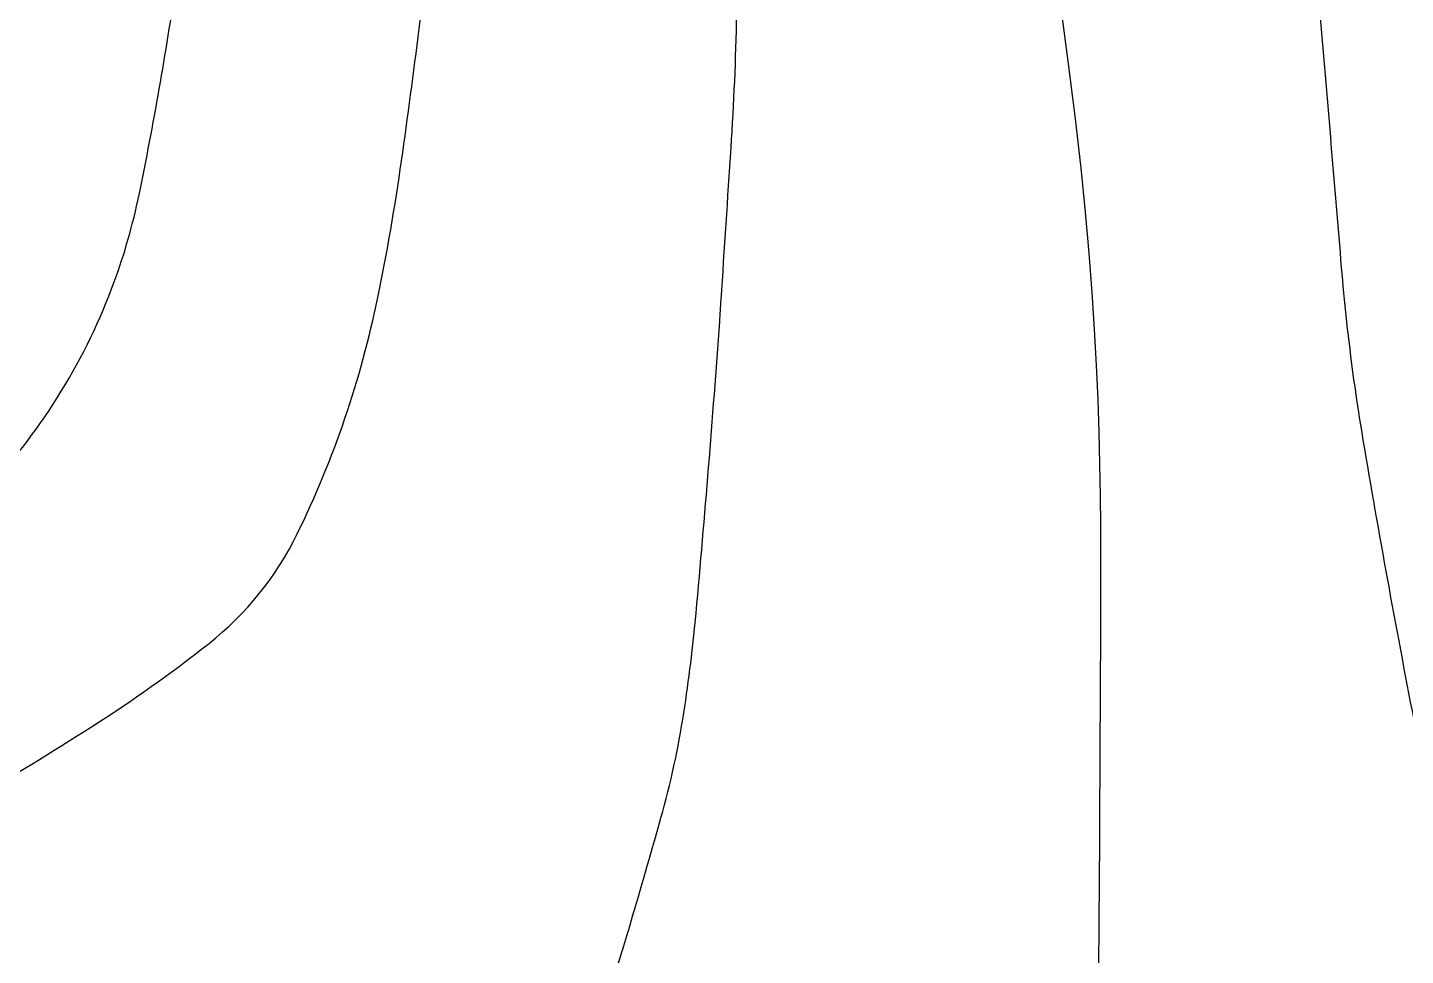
# Model space of a CAD drawing. Header units: feet. Extents: x -159 to 1687, y 0 to 1556.
# Drawn here: x 507.7378 to 508.1464, y 1044.0624 to 1044.3377 of the extents above; entities that cross this region are included whole.
import ezdxf

# ---------------------------------------------------------------- set-up
doc = ezdxf.new("R2010")
doc.units = ezdxf.units.FT
doc.header["$MEASUREMENT"] = 0
doc.layers.add('E-CABL-24V', color=1, linetype='24V')
doc.linetypes.add('24V', pattern='A,1,-0.2,["24V",Standard,S=0.1,R=0,X=-0.125,Y=-0.05],-0.2', length=1.4)

msp = doc.modelspace()

# ---------------------------------------------------------------- linework, layer by layer
at = {"layer": 'E-CABL-24V'}
for points in [[(507.0073148254214, 1043.265011869804, -0.008424595690852561), (507.0087904537589, 1043.373264729154, -0.01290501151279826), (507.0127669190178, 1043.443835284545, -0.005131037994073637), (507.0246548822138, 1043.572184616041, -0.008794064861587294), (507.033674196308, 1043.646853711527, -0.08041995311221156), (507.0760649403089, 1043.784725971518, -0.09102065938524113), (507.1523440071651, 1043.88710704813, -0.03799066756253638), (507.2415923783001, 1043.958249030372, -0.04497931044966911), (507.3259079447353, 1044.005095781545, -0.005680317751249649), (507.4320667156251, 1044.050717027854, 0.006025553172461251), (507.5321137827295, 1044.093793656168, 0.003996694349274301), (507.6048078130843, 1044.126835559684, 0.00488335891319513), (507.663813723464, 1044.154930624256, 0.09224002753963657), (507.7260526430486, 1044.201087073002, 0.09975920784410136), (507.7635467538039, 1044.262259055809, 0.03673915812307464), (507.7708909918522, 1044.288035417454, 0.01534083104261825), (507.7819557502098, 1044.351189598545, 0.0427939598232804), (507.7852913933244, 1044.409413910066, 0.03431290299969964), (507.7782584773054, 1044.481759968465)], [(507.2156053023527, 1043.265011869804, -0.008424595690520006), (507.2170809306901, 1043.373264729156, -0.01290501151167272), (507.2210573959492, 1043.443835284545, -0.005131037994041934), (507.2329453591444, 1043.572184616034, -0.008794064862885892), (507.2419646732394, 1043.646853711527, -0.0804199531124979), (507.2875177579662, 1043.795011213568, -0.1065190658037303), (507.3606344840964, 1043.88710704813, -0.02262788681650161), (507.4436277386567, 1043.949194795425, -0.02203507805870874), (507.5341984216666, 1044.005095781545, -0.005291810885121813), (507.6159328880792, 1044.04957047171, 0.006230139481871608), (507.6852869674622, 1044.087477401237, 0.01323041668637856), (507.7567801231098, 1044.130247642467, 0.02579117499500531), (507.7916500578103, 1044.154992212874, 0.112523785630718), (507.8178071655561, 1044.187473422407, 0.06282545126620188), (507.841688985889, 1044.257568056076, 0.01559395825568648), (507.8487365816911, 1044.298209438532, 0.008142933265916284), (507.8585227552721, 1044.376577795501, 0.02315327767710688), (507.8610316884917, 1044.417224488151, 0.01460437842277318), (507.8601373127201, 1044.481759968465)], [(507.816259104141, 1043.265011869804, 0.001913542296354147), (507.8203912460408, 1043.385412962438, 0.00394493315020252), (507.8217111977375, 1043.443835284545, 0.00106034164523452), (507.8236513477598, 1043.598065281172, -0.002512094698829486), (507.8246592927462, 1043.663162617847, -0.01451433008271177), (507.8299933955262, 1043.770761907128, -0.03622168599477488), (507.836493087796, 1043.813486747912, -0.01503153936188053), (507.8459371401721, 1043.849948326871, -0.007718811697016831), (507.8675352481914, 1043.920031635382, -0.002973151521085961), (507.8824934236575, 1043.965120190516, 0.002966224869689639), (507.8974515991236, 1044.01020874565, 0.009968413757734844), (507.9256565609505, 1044.103210504393, 0.03038796889980451), (507.9324251972103, 1044.134390820169, 0.01541891119484474), (507.9360587744807, 1044.163984385223, 0.005295230973471903), (507.9430599388543, 1044.250502472961, 0.001145555826092078), (507.9434973896896, 1044.256938568549, 0.0001634334021107225), (507.9464455014113, 1044.302058989367, 0.02210457293736921), (507.9480816429849, 1044.38102276681, 0.0172980959577702), (507.9422244912274, 1044.481759968465)], [(508.2328400580037, 1043.265011869804, 0.002285321756613587), (508.2368546369211, 1043.379503934935, 0.004068772634865951), (508.2382921516001, 1043.443835284545, 0.0005839268430852394), (508.2404970920825, 1043.612962862848, 0.006101324425856944), (508.240491686056, 1043.629151178035, 0.02865527231221229), (508.2363505246582, 1043.688357111521, 0.0180106829902566), (508.2210211061904, 1043.781484701492, 0.01893844718718811), (508.2029858325448, 1043.856141797815, -0.02402838044528722), (508.1893674518633, 1043.915138761844, -0.01026700513121869), (508.1798956375566, 1043.97448127504, 0.01293567590955277), (508.1721261610601, 1044.021543364129, 0.008265720636692373), (508.1605392299462, 1044.076988517441, -0.006797175047640824), (508.1489522988322, 1044.132433670754, -0.00639967439358836), (508.1339031432794, 1044.21531312451, -0.01479182625829537), (508.1289163155634, 1044.251420949172, -0.006368509226574942), (508.1274808068033, 1044.266498408579, 0.00131607759384836), (508.1212721901447, 1044.339521977033, 0.004546626214546066), (508.1158476647943, 1044.395534698378, 0.002948874908989523), (508.1061905051495, 1044.481759968465)]]:
    msp.add_lwpolyline(points, format="xyb", dxfattribs=at)
msp.add_lwpolyline([(508.0555215515244, 1044.058769125753), (508.0556337750491, 1044.07218868697), (508.0557163963431, 1044.084574034093), (508.0557773937364, 1044.096073278684), (508.0558247455588, 1044.106834532303), (508.05586643014, 1044.11700590651), (508.0559104258102, 1044.126735512868), (508.0559620595955, 1044.136156733815), (508.0560160533089, 1044.14534403532), (508.0560644774593, 1044.154357154228), (508.056099402556, 1044.163255827387), (508.0561128991081, 1044.172099791643), (508.056097037625, 1044.180948783843), (508.0560438886155, 1044.189862540835), (508.0559455225894, 1044.198900799464), (508.0557919823053, 1044.208123516112), (508.0555651995228, 1044.217591525299), (508.0552450782515, 1044.227365881075), (508.0548115225006, 1044.237507637496), (508.0542444362798, 1044.248077848613), (508.0535237235982, 1044.259137568479), (508.0526292884655, 1044.270747851147), (508.0515410348909, 1044.282969750671), (508.0502210263493, 1044.296004302213), (508.0485599641764, 1044.310612465378), (508.0464307091731, 1044.32769518088), (508.0437061221403, 1044.348153389435)], dxfattribs=at)

doc.saveas('drawing.dxf')
